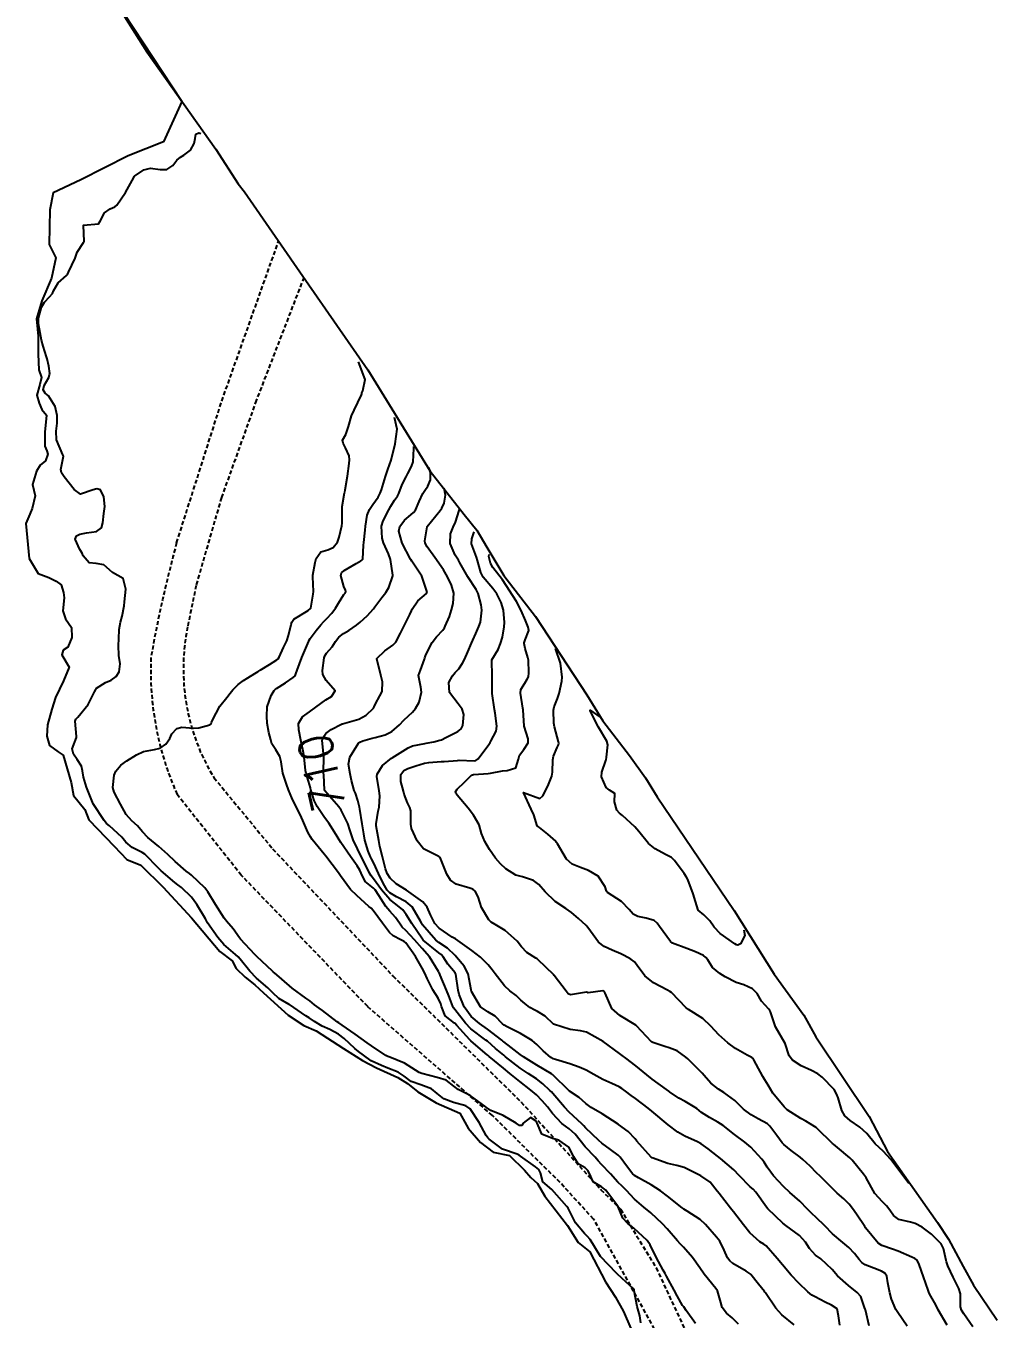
# Model space of a CAD drawing. Header units: metres. Extents: x 292545 to 299085, y 7450245 to 7463078.
# Drawn here: x 298607.6 to 298725.1, y 7451357.9 to 7451514.4 of the extents above; entities that cross this region are included whole.
import ezdxf
from ezdxf.enums import TextEntityAlignment as Align

# ---------------------------------------------------------------- set-up
doc = ezdxf.new("R2010")
doc.units = ezdxf.units.M
doc.linetypes.add('DASHED', pattern=[0.75, 0.5, -0.25])
for name, color, linetype in [('Area', 45, 'Continuous'), ('Cotas', 45, 'Continuous'), ('Curvas de Nivel 1m', 11, 'Continuous'), ('Curvas de Nivel 5m', 15, 'Continuous'), ('Hidrografia', 140, 'Continuous'), ('Vias Secundárias', 230, 'DASHED')]:
    doc.layers.add(name, color=color, linetype=linetype)
doc.styles.add('Style-STANDARD', font='STANDARD.shx')

msp = doc.modelspace()

# ---------------------------------------------------------------- linework, layer by layer
at = {"layer": 'Area'}
msp.add_polyline3d([(298615.87, 7451521.36, 706.8), (298622.23, 7451511.24, 706.88), (298630.6, 7451499.46, 707.52), (298633.29, 7451495.28, 720.62), (298634.05, 7451494.3, 711.8), (298641.48, 7451483.59, 707.79), (298648.96, 7451472.79, 712.65), (298656.49, 7451460.5, 710.32), (298660.62, 7451455.27, 712.78), (298662.13, 7451453.39, 717.45), (298663.34, 7451451.32, 717.86), (298665.41, 7451447.88, 714.35), (298669.26, 7451442.92, 717.29), (298672.29, 7451438.26, 715.46), (298675.44, 7451433.46, 716.38), (298677.4, 7451430.31, 718.91), (298680.63, 7451426.1, 717.11), (298682.54, 7451423.43, 717.51), (298683.94, 7451421.13, 717.32), (298693.27, 7451407.36, 719.65), (298698.09, 7451399.67, 716.19), (298701.71, 7451394.69, 726.01), (298703.13, 7451392.09, 725.72), (298709.59, 7451382.44, 729.06), (298711.83, 7451378.21, 728.62), (298717.84, 7451369.63, 716.39), (298719.19, 7451367.6, 728.29), (298720.95, 7451364.3, 714.61), (298722.22, 7451362.03, 714.46), (298725.07, 7451357.83, 719.01)], dxfattribs=at)
at = {"layer": 'Curvas de Nivel 1m', "flags": 128}
for points, elevation in [([(298681.99, 7451357.48), (298681.87, 7451358.32), (298681.53, 7451359.48), (298681.19, 7451361.35), (298681.17, 7451361.48), (298681.07, 7451361.63), (298679.73, 7451362.85), (298679.09, 7451363.44), (298679.02, 7451363.51), (298677.11, 7451365.53), (298675.85, 7451367.55), (298675.53, 7451367.94), (298675.15, 7451368.31), (298674.08, 7451369.57), (298673.18, 7451371.34), (298673.04, 7451371.58), (298671.21, 7451373.6), (298670.15, 7451374.54), (298669.83, 7451375.62), (298669.65, 7451376.03), (298669.24, 7451376.34), (298667.45, 7451377.65), (298667.25, 7451377.79), (298667.02, 7451377.89), (298665.26, 7451378.48), (298663.63, 7451379.69), (298663.47, 7451379.88), (298663.29, 7451380.16), (298662.42, 7451381.71), (298661.33, 7451383.37), (298660.81, 7451383.73), (298659.34, 7451384.14), (298658.17, 7451384.59), (298657.35, 7451385.25), (298656.68, 7451385.78), (298655.36, 7451386.29), (298654.22, 7451386.67), (298653.37, 7451387.31), (298652.62, 7451387.83), (298651.38, 7451388.31), (298650.63, 7451388.6), (298649.39, 7451389.17), (298648.44, 7451389.87), (298647.84, 7451390.32), (298647.41, 7451390.66), (298646.09, 7451391.9), (298645.43, 7451392.41), (298644.38, 7451392.98), (298643.44, 7451393.38), (298642.52, 7451393.94), (298641.87, 7451394.37), (298641.46, 7451394.64), (298639.5, 7451395.98), (298639.47, 7451396), (298638.2, 7451396.72), (298637.49, 7451397.4), (298636.89, 7451398.02), (298635.51, 7451399.2), (298634.69, 7451400.04), (298633.54, 7451401.48), (298633.27, 7451401.78), (298632.96, 7451402.06), (298631.56, 7451403.26), (298630.83, 7451404.09), (298629.59, 7451405.89), (298629.47, 7451406.1), (298629.35, 7451406.35), (298628.3, 7451408.11), (298627.63, 7451408.97), (298626.42, 7451410.14), (298625.99, 7451410.49), (298625.65, 7451410.75), (298623.99, 7451412.17), (298623.67, 7451412.47), (298622.02, 7451414.19), (298621.7, 7451414.4), (298620.47, 7451414.98), (298619.71, 7451415.64), (298619.21, 7451416.23), (298617.73, 7451417.6), (298617.37, 7451417.89), (298617.08, 7451418.25), (298615.76, 7451420.27), (298614.95, 7451422.28), (298614.6, 7451423.48), (298614.48, 7451424.28), (298614.36, 7451424.83), (298613.83, 7451425.65), (298613.37, 7451426.29), (298613.21, 7451426.93), (298613.73, 7451428.29), (298613.75, 7451428.4), (298613.57, 7451430.29), (298613.67, 7451430.51), (298613.89, 7451430.74), (298615.16, 7451432.27), (298615.92, 7451433.82), (298616.06, 7451434.12), (298616.17, 7451434.26), (298617.25, 7451434.93), (298617.94, 7451435.23), (298618.52, 7451435.66), (298618.89, 7451436.23), (298619, 7451437.19), (298618.86, 7451438.23), (298618.81, 7451439.42), (298618.86, 7451440.23), (298618.9, 7451441.35), (298619.06, 7451442.23), (298619.28, 7451442.98), (298619.5, 7451444.23), (298619.56, 7451444.72), (298619.72, 7451446.22), (298619.39, 7451447.53), (298618.09, 7451448.24), (298617.06, 7451449.2), (298616.1, 7451449.34), (298615.28, 7451449.44), (298614.54, 7451450.28), (298614.44, 7451450.6), (298614.13, 7451451.03), (298613.57, 7451452.3), (298613.75, 7451452.69), (298614.15, 7451452.89), (298614.93, 7451453.05), (298616.15, 7451453.2), (298616.75, 7451453.66), (298616.92, 7451454.25), (298617.04, 7451455.39), (298617.15, 7451456.25), (298617.06, 7451457.39), (298616.63, 7451458.26), (298616.21, 7451458.37), (298615.74, 7451458.27), (298614.21, 7451457.75), (298613.46, 7451458.3), (298612.23, 7451459.81), (298611.92, 7451460.31), (298611.84, 7451460.71), (298612.15, 7451462.31), (298612.1, 7451462.48), (298611.34, 7451464.32), (298611.27, 7451465.35), (298611.39, 7451466.32), (298611.4, 7451467.24), (298611.14, 7451468.32), (298610.35, 7451469.61), (298609.97, 7451469.96), (298609.71, 7451470.34), (298609.82, 7451470.88), (298610.38, 7451471.86), (298610.49, 7451472.22), (298610.5, 7451472.33), (298610.39, 7451473.23), (298610.19, 7451474.12), (298610.13, 7451474.33), (298609.69, 7451475.62), (298609.52, 7451476.34), (298609.35, 7451477.25), (298609.13, 7451478.35), (298609.14, 7451479.03), (298609.52, 7451480.34), (298609.87, 7451480.95), (298610.49, 7451481.59), (298610.82, 7451482), (298610.97, 7451482.33), (298611.52, 7451483.31), (298612.52, 7451484.19), (298612.64, 7451484.31), (298612.79, 7451484.57), (298613.56, 7451486.29), (298613.84, 7451487.01), (298614.57, 7451488.17), (298614.62, 7451488.23), (298614.65, 7451488.28), (298614.59, 7451490.28), (298616.41, 7451490.45), (298616.6, 7451490.74), (298617.11, 7451491.76), (298617.83, 7451492.25), (298618.39, 7451492.48), (298618.63, 7451492.71), (298619.66, 7451494.22), (298620.66, 7451496.04), (298620.72, 7451496.16), (298620.76, 7451496.21), (298621.9, 7451496.98), (298622.68, 7451497.16), (298623.84, 7451497), (298624.68, 7451497), (298625.37, 7451497.47), (298625.89, 7451498.15), (298626.33, 7451498.51), (298626.7, 7451498.74), (298627.51, 7451499.33), (298627.97, 7451500.13), (298628.07, 7451500.77), (298628.16, 7451501.26), (298628.52, 7451501.44), (298628.79, 7451501.36)], 707), ([(298688.6, 7451357.39), (298687.46, 7451358.99), (298687.17, 7451359.41), (298687.04, 7451359.6), (298686.39, 7451360.75), (298686, 7451361.43), (298685.09, 7451363.12), (298684.92, 7451363.44), (298684.69, 7451363.85), (298683.85, 7451365.45), (298683.13, 7451366.92), (298682.75, 7451367.46), (298681.15, 7451368.92), (298680.42, 7451369.49), (298679.82, 7451370.15), (298679.25, 7451371.51), (298679.18, 7451371.63), (298677.73, 7451373.52), (298677.22, 7451373.95), (298676.23, 7451374.55), (298675.76, 7451375.55), (298675.59, 7451375.91), (298675.24, 7451376.25), (298674.39, 7451376.71), (298673.89, 7451377.57), (298673.27, 7451378.72), (298672.07, 7451379.59), (298671.28, 7451379.78), (298670, 7451380.33), (298669.44, 7451381.63), (298669.31, 7451381.89), (298668.64, 7451382.31), (298667.76, 7451381.65), (298667.58, 7451381.37), (298667.3, 7451381.35), (298666.89, 7451381.65), (298665.32, 7451382.58), (298663.86, 7451383.16), (298663.33, 7451383.52), (298663.13, 7451383.7), (298661.35, 7451385), (298659.88, 7451385.73), (298659.36, 7451386.1), (298658.44, 7451386.83), (298657.37, 7451387.18), (298655.51, 7451387.65), (298655.37, 7451387.69), (298655.3, 7451387.72), (298655.19, 7451387.79), (298653.39, 7451388.91), (298651.62, 7451389.62), (298651.4, 7451389.7), (298651.14, 7451389.84), (298649.41, 7451391.01), (298648.9, 7451391.35), (298648.15, 7451391.88), (298647.43, 7451392.4), (298645.88, 7451393.48), (298645.45, 7451393.77), (298645.26, 7451393.91), (298643.47, 7451395.26), (298643.07, 7451395.54), (298642.53, 7451395.94), (298641.96, 7451396.44), (298641.48, 7451396.77), (298639.82, 7451397.98), (298639.5, 7451398.24), (298637.95, 7451399.57), (298637.52, 7451399.95), (298637.45, 7451400.01), (298635.54, 7451401.8), (298635.32, 7451402.03), (298633.57, 7451403.9), (298633.45, 7451404.05), (298632.67, 7451405.15), (298631.88, 7451406.08), (298631.74, 7451406.23), (298631.6, 7451406.43), (298630.56, 7451408.09), (298629.64, 7451409.62), (298629.25, 7451410.1), (298627.66, 7451411.63), (298627.39, 7451411.85), (298627, 7451412.13), (298625.68, 7451413.29), (298624.78, 7451414.16), (298623.7, 7451415.12), (298622.35, 7451416.18), (298621.72, 7451416.88), (298621.13, 7451417.6), (298620.42, 7451418.21), (298619.74, 7451418.96), (298619.06, 7451420.23), (298618.31, 7451421.7), (298618.15, 7451422.24), (298618.3, 7451423.74), (298618.49, 7451424.23), (298619.1, 7451424.95), (298619.83, 7451425.48), (298621, 7451426.2), (298621.84, 7451426.6), (298623.17, 7451426.84), (298623.84, 7451427), (298624.54, 7451427.47), (298625.01, 7451428.16), (298625.28, 7451428.74), (298625.87, 7451429.4), (298626.47, 7451429.55), (298627.87, 7451429.42), (298628.53, 7451429.45), (298629.88, 7451429.84), (298630.03, 7451429.95), (298630.08, 7451430.1), (298630.17, 7451430.38), (298631.07, 7451432.08), (298631.91, 7451433.12), (298632.34, 7451433.65), (298632.64, 7451434.06), (298633.28, 7451434.71), (298633.94, 7451435.17), (298634.47, 7451435.52), (298635.29, 7451436.04), (298635.7, 7451436.29), (298635.96, 7451436.46), (298637.06, 7451437.11), (298637.97, 7451437.68), (298638.14, 7451437.82), (298638.26, 7451438), (298638.79, 7451439.19), (298639.16, 7451439.99), (298639.37, 7451440.62), (298639.68, 7451441.98), (298639.76, 7451442.25), (298640.03, 7451442.62), (298641.74, 7451443.66), (298642.04, 7451443.89), (298642.07, 7451443.92), (298642.09, 7451443.95), (298642.37, 7451445.65), (298642.41, 7451445.95), (298642.31, 7451447.72), (298642.32, 7451447.95), (298642.6, 7451449.45), (298642.73, 7451449.94), (298643.3, 7451450.76), (298644.13, 7451451), (298644.79, 7451451.27), (298645.31, 7451451.92), (298645.52, 7451452.54), (298645.84, 7451453.91), (298645.87, 7451454.21), (298645.86, 7451455.91), (298645.88, 7451456.22), (298646.16, 7451457.91), (298646.17, 7451457.95), (298646.22, 7451458.25), (298646.52, 7451459.91), (298646.73, 7451461.42), (298646.77, 7451461.9), (298646.71, 7451462.35), (298646.28, 7451463.33), (298645.98, 7451463.91), (298645.92, 7451464.28), (298646.29, 7451464.93), (298646.63, 7451465.91), (298647, 7451467.22), (298647.32, 7451467.9), (298648.2, 7451469.73), (298648.23, 7451469.88), (298648.24, 7451469.99), (298648.36, 7451470.23), (298648.64, 7451471.62), (298647.84, 7451473.72)], 708), ([(298693.81, 7451357.33), (298693.03, 7451358.1), (298692.35, 7451358.66), (298691.83, 7451359.36), (298691.64, 7451359.95), (298691.25, 7451361.37), (298691.07, 7451361.65), (298689.63, 7451363.38), (298689.1, 7451364.16), (298688.24, 7451365.4), (298687.13, 7451366.65), (298686.75, 7451367.03), (298686.4, 7451367.42), (298685.15, 7451368.86), (298684.6, 7451369.45), (298683.18, 7451370.78), (298682.33, 7451371.47), (298681.2, 7451372.46), (298680.23, 7451373.49), (298679.72, 7451374.01), (298679.22, 7451374.51), (298678.31, 7451375.52), (298677.24, 7451376.63), (298676.82, 7451377.1), (298676.45, 7451377.54), (298675.27, 7451378.77), (298674.64, 7451379.56), (298674.05, 7451380.33), (298673.3, 7451380.95), (298672.44, 7451381.59), (298671.32, 7451382.81), (298670.68, 7451383.61), (298670.05, 7451384.33), (298669.35, 7451385.05), (298668.68, 7451385.64), (298667.36, 7451386.67), (298666.14, 7451387.66), (298665.38, 7451388.29), (298663.65, 7451389.7), (298663.51, 7451389.81), (298663.4, 7451389.9), (298662.04, 7451391.09), (298661.42, 7451391.61), (298661.3, 7451391.72), (298659.72, 7451393.47), (298659.47, 7451393.74), (298659.45, 7451393.75), (298658.33, 7451394.63), (298657.88, 7451395.76), (298657.8, 7451396.09), (298657.48, 7451396.77), (298656.83, 7451397.78), (298656.15, 7451399.15), (298655.85, 7451399.79), (298655.53, 7451400.4), (298654.72, 7451401.8), (298653.56, 7451403.44), (298653.38, 7451403.63), (298652.95, 7451403.82), (298652.05, 7451404.31), (298651.58, 7451404.71), (298650.75, 7451405.85), (298649.61, 7451407.37), (298649.38, 7451407.63), (298649.09, 7451407.87), (298647.63, 7451409.18), (298646.89, 7451409.9), (298645.66, 7451411.56), (298645.42, 7451411.91), (298644.67, 7451412.93), (298643.87, 7451413.93), (298643.69, 7451414.17), (298642.24, 7451415.95), (298642.03, 7451416.27), (298641.72, 7451416.86), (298641.24, 7451417.96), (298640.81, 7451418.9), (298640.25, 7451419.98), (298639.77, 7451420.99), (298639.39, 7451421.98), (298639.12, 7451422.66), (298638.68, 7451423.99), (298638.48, 7451425.34), (298638.33, 7451426), (298637.84, 7451426.82), (298637.37, 7451427.53), (298637.22, 7451428.01), (298637, 7451428.88), (298636.8, 7451430.02), (298636.75, 7451430.88), (298636.81, 7451432.02), (298637.27, 7451433.37), (298637.65, 7451434), (298637.79, 7451434.14), (298637.93, 7451434.22), (298639.01, 7451434.92), (298639.95, 7451435.56), (298640.17, 7451435.76), (298640.28, 7451435.98), (298640.43, 7451436.44), (298641, 7451437.96), (298641.71, 7451439.67), (298641.82, 7451439.95), (298641.87, 7451440.07), (298642, 7451440.27), (298642.71, 7451441.25), (298643.27, 7451441.94), (298643.63, 7451442.33), (298644.03, 7451442.71), (298644.63, 7451443.33), (298645.04, 7451443.92), (298645.41, 7451444.56), (298646.07, 7451445.58), (298646.21, 7451445.76), (298646.29, 7451445.91), (298646.26, 7451446.1), (298646.08, 7451446.57), (298645.72, 7451447.91), (298645.79, 7451448.22), (298646.1, 7451448.49), (298647.57, 7451449.35), (298648.11, 7451449.65), (298648.26, 7451449.73), (298648.36, 7451449.88), (298648.45, 7451451.57), (298648.47, 7451451.88), (298648.64, 7451453.39), (298648.68, 7451453.87), (298648.88, 7451455.17), (298649.18, 7451455.87), (298649.57, 7451456.49), (298650.21, 7451457.36), (298650.39, 7451457.67), (298650.48, 7451457.86), (298650.63, 7451458.27), (298651.09, 7451459.85), (298651.38, 7451460.71), (298651.79, 7451461.84), (298652.28, 7451463.83), (298652.53, 7451465.6), (298652.2, 7451467.02)], 709), ([(298706.04, 7451357.19), (298705.9, 7451358.33), (298705.71, 7451359.19), (298705.05, 7451359.61), (298704.26, 7451360), (298703.06, 7451360.63), (298702.68, 7451360.84), (298702.16, 7451361.23), (298701.08, 7451362.27), (298700.16, 7451363.26), (298699.11, 7451364.49), (298698.45, 7451365.28), (298697.13, 7451366.8), (298696.85, 7451367.01), (298696.37, 7451367.3), (298695.15, 7451368.38), (298694.39, 7451369.33), (298693.18, 7451370.93), (298693, 7451371.16), (298692.84, 7451371.35), (298691.44, 7451373.13), (298691.26, 7451373.36), (298691.21, 7451373.42), (298690.35, 7451374.49), (298689.23, 7451375.28), (298689.01, 7451375.39), (298687.24, 7451376.26), (298686.34, 7451376.52), (298685.25, 7451376.75), (298683.34, 7451377.46), (298683.25, 7451377.52), (298681.5, 7451379.48), (298681.29, 7451379.74), (298680.43, 7451380.63), (298679.3, 7451381.47), (298679.25, 7451381.51), (298677.32, 7451382.76), (298675.97, 7451383.54), (298675.34, 7451384.02), (298674.53, 7451384.75), (298673.35, 7451385.5), (298673.26, 7451385.58), (298671.37, 7451387.46), (298671.3, 7451387.53), (298671.19, 7451387.6), (298669.39, 7451388.65), (298667.8, 7451389.65), (298667.41, 7451389.93), (298666.29, 7451390.79), (298665.42, 7451391.47), (298665.31, 7451391.56), (298665.18, 7451391.67), (298663.44, 7451393.01), (298662.46, 7451393.71), (298661.46, 7451394.56), (298660.62, 7451395.73), (298660.03, 7451397.19), (298659.9, 7451397.74), (298659.6, 7451399.66), (298659.58, 7451399.74), (298659.52, 7451399.82), (298658.66, 7451400.87), (298658.06, 7451401.76), (298657.82, 7451402.04), (298657.55, 7451402.25), (298655.67, 7451403.79), (298655.56, 7451403.9), (298654.29, 7451405.8), (298653.6, 7451406.9), (298653.22, 7451407.43), (298652.74, 7451407.82), (298651.63, 7451408.68), (298650.62, 7451409.85), (298649.66, 7451411.2), (298649.37, 7451411.57), (298649.19, 7451411.87), (298648.7, 7451412.91), (298648.18, 7451413.88), (298647.7, 7451414.81), (298647.2, 7451415.9), (298646.85, 7451417.02), (298646.57, 7451417.9), (298645.76, 7451419.5), (298645.47, 7451419.91), (298643.78, 7451421.83), (298643.75, 7451421.89), (298643.74, 7451421.93), (298643.64, 7451423.77), (298643.62, 7451423.93), (298643.61, 7451424.12), (298643.64, 7451425.93), (298643.49, 7451427.57), (298643.45, 7451427.94), (298643.52, 7451428.27), (298643.87, 7451428.76), (298644.52, 7451429.28), (298645.8, 7451429.91), (298645.86, 7451429.93), (298645.88, 7451429.94), (298645.92, 7451429.95), (298647.88, 7451430.5), (298648.78, 7451430.98), (298649.66, 7451431.86), (298649.75, 7451432.02), (298649.91, 7451432.38), (298650.44, 7451433.33), (298650.71, 7451433.85), (298650.76, 7451435.03), (298650.55, 7451435.85), (298650.04, 7451437.8), (298650.05, 7451437.86), (298651.04, 7451438.79), (298651.99, 7451439.48), (298652.34, 7451439.83), (298652.93, 7451440.9), (298653.38, 7451441.82), (298654.04, 7451443.18), (298654.23, 7451443.62), (298654.32, 7451443.81), (298655.03, 7451444.83), (298656.07, 7451445.72), (298656.12, 7451445.79), (298656.13, 7451445.84), (298656.08, 7451446.12), (298655.49, 7451447.8), (298654.29, 7451449.63), (298654.16, 7451449.81), (298654.11, 7451449.87), (298653.11, 7451451.82), (298652.72, 7451453.26), (298652.83, 7451453.82), (298653.42, 7451454.57), (298654.18, 7451455.22), (298654.49, 7451455.5), (298654.73, 7451455.8), (298655.16, 7451456.84), (298655.62, 7451457.8), (298655.85, 7451458.16), (298656.22, 7451458.69), (298656.54, 7451459.47), (298656.53, 7451460.36), (298656.36, 7451460.96)], 711), ([(298709.61, 7451357.14), (298709.14, 7451359.05), (298709.11, 7451359.15), (298709.04, 7451359.36), (298708.57, 7451360.67), (298708.16, 7451361.16), (298707.08, 7451361.99), (298705.78, 7451363.19), (298705.1, 7451363.95), (298703.74, 7451365.21), (298703.12, 7451365.69), (298702.38, 7451366.49), (298701.9, 7451367.24), (298701.15, 7451368.06), (298699.51, 7451369.27), (298699.17, 7451369.55), (298697.35, 7451371.29), (298697.19, 7451371.49), (298695.87, 7451373.31), (298695.55, 7451373.65), (298695.22, 7451373.95), (298693.88, 7451375.33), (298693.24, 7451375.99), (298691.62, 7451377.36), (298691.26, 7451377.63), (298690.12, 7451378.52), (298689.28, 7451379.16), (298688.85, 7451379.39), (298687.29, 7451380.07), (298686.44, 7451380.57), (298685.3, 7451381.44), (298683.33, 7451383.09), (298682.88, 7451383.46), (298681.34, 7451384.62), (298680.83, 7451384.97), (298680.12, 7451385.5), (298679.69, 7451385.84), (298679.36, 7451386.04), (298678.46, 7451386.42), (298677.37, 7451386.92), (298676.29, 7451387.54), (298675.38, 7451388.06), (298674.53, 7451388.42), (298673.39, 7451388.81), (298671.67, 7451389.33), (298671.4, 7451389.44), (298671.1, 7451389.6), (298670.18, 7451390.39), (298669.42, 7451391.15), (298668.83, 7451391.64), (298667.44, 7451392.49), (298665.82, 7451393.29), (298665.45, 7451393.51), (298665.26, 7451393.67), (298664.35, 7451394.57), (298663.47, 7451395.11), (298662.59, 7451395.71), (298661.49, 7451397.57), (298661.46, 7451397.72), (298661.46, 7451397.76), (298661.12, 7451399.72), (298660.61, 7451400.65), (298659.7, 7451401.74), (298659.54, 7451401.92), (298658.62, 7451402.82), (298657.56, 7451403.48), (298657.19, 7451403.77), (298655.59, 7451405.63), (298655.48, 7451405.79), (298655.33, 7451406.06), (298654.31, 7451407.8), (298653.62, 7451408.43), (298652.45, 7451409.01), (298651.64, 7451409.49), (298651.32, 7451409.84), (298650.84, 7451410.66), (298650.26, 7451411.85), (298649.68, 7451413.11), (298649.43, 7451413.61), (298649.3, 7451413.87), (298649, 7451414.56), (298648.62, 7451415.88), (298648.48, 7451416.64), (298648.29, 7451417.87), (298648, 7451419.63), (298647.97, 7451419.88), (298647.77, 7451420.69), (298647.46, 7451421.57), (298647.33, 7451421.89), (298647.01, 7451423.1), (298646.85, 7451423.89), (298646.65, 7451425.06), (298646.79, 7451425.9), (298647.85, 7451427.59), (298648, 7451427.73), (298648.35, 7451427.88), (298649.51, 7451428.21), (298649.86, 7451428.3), (298651.08, 7451428.63), (298651.86, 7451429.02), (298652.8, 7451429.83), (298653.32, 7451430.38), (298653.89, 7451430.93), (298654.36, 7451431.34), (298654.74, 7451431.8), (298655.16, 7451432.55), (298655.45, 7451433.79), (298655.36, 7451434.37), (298655.11, 7451435.8), (298655.32, 7451436.44), (298655.81, 7451437.79), (298655.85, 7451437.92), (298655.98, 7451438.3), (298656.74, 7451439.78), (298657.29, 7451440.49), (298658.02, 7451441.29), (298658.22, 7451441.56), (298658.33, 7451441.76), (298658.84, 7451442.95), (298659.09, 7451443.75), (298659.28, 7451444.52), (298659.36, 7451445.75), (298659.1, 7451446.73), (298658.6, 7451447.75), (298658.1, 7451448.57), (298657.62, 7451449.28), (298657.28, 7451449.77), (298656.14, 7451451.36), (298655.9, 7451451.79), (298655.85, 7451452.09), (298656.13, 7451453.79), (298656.15, 7451453.81), (298656.16, 7451453.83), (298657.72, 7451455.77), (298657.9, 7451456.05), (298658.2, 7451456.64), (298658.38, 7451457.59), (298658.21, 7451458.44)], 712), ([(298714.17, 7451357.09), (298713.04, 7451358.74), (298712.8, 7451359.1), (298712.31, 7451360.37), (298712.11, 7451361.11), (298711.86, 7451362.34), (298711.72, 7451363.12), (298711.47, 7451363.5), (298711.1, 7451363.72), (298710.14, 7451364.1), (298709.11, 7451364.51), (298708.72, 7451364.77), (298708.4, 7451365.16), (298707.82, 7451365.87), (298707.13, 7451366.59), (298706.4, 7451367.19), (298705.15, 7451368.26), (298704.23, 7451369.21), (298703.17, 7451370.22), (298702.65, 7451370.7), (298702.12, 7451371.24), (298701.2, 7451372.19), (298699.99, 7451373.26), (298699.22, 7451373.96), (298698.01, 7451375.28), (298697.24, 7451376.33), (298696.88, 7451376.92), (298696.6, 7451377.3), (298695.27, 7451378.72), (298694.55, 7451379.33), (298693.29, 7451380.27), (298691.94, 7451381.35), (298691.31, 7451381.77), (298690.27, 7451382.33), (298689.32, 7451382.95), (298688.74, 7451383.4), (298687.34, 7451384.28), (298686.57, 7451384.65), (298685.44, 7451385.44), (298685.4, 7451385.49), (298685.35, 7451385.53), (298685.07, 7451385.72), (298683.37, 7451386.96), (298682.72, 7451387.47), (298681.39, 7451388.58), (298680.17, 7451389.5), (298679.73, 7451389.82), (298679.41, 7451390.07), (298677.42, 7451391.53), (298675.43, 7451392.64), (298674.7, 7451392.83), (298673.44, 7451392.98), (298671.44, 7451393.6), (298670.41, 7451394.57), (298669.47, 7451395.16), (298669.16, 7451395.31), (298668.57, 7451395.63), (298667.94, 7451396.1), (298667.48, 7451396.52), (298666.9, 7451397.07), (298666.16, 7451397.66), (298665.5, 7451398.25), (298664.37, 7451399.69), (298664.01, 7451400.18), (298663.53, 7451400.78), (298662.6, 7451401.71), (298661.55, 7451402.51), (298659.84, 7451403.74), (298659.57, 7451403.92), (298659.15, 7451404.16), (298657.58, 7451405.22), (298657.09, 7451405.78), (298656.55, 7451406.84), (298656.13, 7451407.78), (298655.62, 7451408.41), (298653.64, 7451409.81), (298652.41, 7451410.58), (298651.66, 7451411.26), (298651.32, 7451411.84), (298651.1, 7451412.41), (298650.73, 7451413.85), (298650.44, 7451415.12), (298650.3, 7451415.85), (298649.99, 7451417.6), (298649.98, 7451417.86), (298650.23, 7451419.38), (298650.33, 7451419.85), (298650.41, 7451421.22), (298650.34, 7451421.85), (298650.07, 7451423.58), (298650.1, 7451423.86), (298650.75, 7451424.92), (298651.83, 7451425.79), (298651.86, 7451425.81), (298651.91, 7451425.84), (298653.85, 7451427.05), (298654.38, 7451427.28), (298655.85, 7451427.57), (298656.04, 7451427.6), (298656.96, 7451427.78), (298657.67, 7451427.96), (298657.86, 7451428.03), (298658.39, 7451428.29), (298659.87, 7451429.04), (298660.25, 7451429.35), (298660.44, 7451429.73), (298660.56, 7451431.06), (298660.37, 7451431.74), (298659.91, 7451432.37), (298658.84, 7451433.75), (298658.75, 7451434.94), (298659.19, 7451435.75), (298659.55, 7451436.15), (298659.96, 7451436.61), (298660.43, 7451437.27), (298660.67, 7451437.73), (298661.06, 7451438.65), (298661.51, 7451439.72), (298661.65, 7451440.07), (298662.01, 7451440.89), (298662.28, 7451441.46), (298662.38, 7451441.71), (298662.58, 7451442.26), (298662.77, 7451443.71), (298662.67, 7451444.33), (298662.32, 7451445.72), (298662.07, 7451446.21), (298661.08, 7451447.73), (298660.11, 7451449.41), (298659.92, 7451449.74), (298659.52, 7451450.35), (298658.91, 7451451.75), (298658.97, 7451452.93), (298659.3, 7451453.75), (298659.56, 7451454.36), (298660.03, 7451455.74), (298660.06, 7451455.86), (298660.05, 7451455.92)], 713), ([(298719.02, 7451357.21), (298717.94, 7451359.05), (298717.64, 7451359.65), (298717.06, 7451360.7), (298716.85, 7451361.06), (298716.71, 7451361.42), (298716.18, 7451363.07), (298715.65, 7451364.53), (298715.39, 7451365.08), (298715.12, 7451365.29), (298714.76, 7451365.44), (298713.12, 7451366.15), (298712.42, 7451366.41), (298711.13, 7451366.84), (298710.67, 7451367.13), (298709.16, 7451368.99), (298709.05, 7451369.15), (298708.81, 7451369.51), (298707.71, 7451371.16), (298707.19, 7451371.83), (298706.51, 7451372.49), (298705.73, 7451373.19), (298705.21, 7451373.68), (298703.65, 7451375.22), (298703.24, 7451375.65), (298702.45, 7451376.44), (298701.59, 7451377.24), (298701.26, 7451377.54), (298700.18, 7451378.35), (298699.28, 7451379.06), (298699.08, 7451379.27), (298698.43, 7451380.14), (298697.58, 7451381.29), (298697.31, 7451381.56), (298696.18, 7451382.18), (298695.32, 7451382.63), (298694.41, 7451383.33), (298693.34, 7451384.4), (298692.02, 7451385.35), (298691.36, 7451385.74), (298690.45, 7451386.46), (298689.66, 7451387.39), (298689.38, 7451387.69), (298687.65, 7451389.41), (298687.41, 7451389.63), (298686.36, 7451390.38), (298685.42, 7451390.77), (298684.9, 7451390.92), (298683.42, 7451391.38), (298683.26, 7451391.46), (298681.44, 7451393.41), (298681.41, 7451393.45), (298681.37, 7451393.48), (298679.46, 7451394.66), (298678.46, 7451395.52), (298677.67, 7451397.35), (298677.6, 7451397.53), (298677.49, 7451397.62), (298677.39, 7451397.64), (298676.48, 7451397.54), (298675.63, 7451397.41), (298675.49, 7451397.47), (298675.42, 7451397.48), (298673.49, 7451397.17), (298673.2, 7451397.29), (298672.97, 7451397.59), (298671.52, 7451399.51), (298671.45, 7451399.6), (298669.54, 7451401.45), (298669.45, 7451401.53), (298669.28, 7451401.62), (298668.18, 7451402.27), (298667.56, 7451402.96), (298667.01, 7451403.66), (298665.58, 7451404.94), (298664.35, 7451405.69), (298663.87, 7451405.97), (298663.6, 7451406.24), (298662.72, 7451407.71), (298662.31, 7451409.04), (298661.95, 7451409.72), (298661.65, 7451409.95), (298661.29, 7451410.08), (298659.65, 7451410.56), (298658.96, 7451411.05), (298658.53, 7451411.76), (298658.28, 7451412.37), (298657.71, 7451413.77), (298657.68, 7451413.81), (298657.56, 7451413.9), (298655.7, 7451414.81), (298654.93, 7451415.8), (298654.26, 7451417.28), (298654.15, 7451417.81), (298654.15, 7451419.41), (298654.03, 7451419.81), (298653.77, 7451420.38), (298653.38, 7451421.42), (298653.27, 7451421.82), (298652.95, 7451422.98), (298652.95, 7451423.82), (298653.34, 7451424.29), (298653.81, 7451424.53), (298654.76, 7451424.86), (298655.82, 7451425.18), (298656.35, 7451425.26), (298657.83, 7451425.39), (298658.18, 7451425.41), (298659.83, 7451425.53), (298660.03, 7451425.54), (298661.83, 7451425.48), (298662.03, 7451425.51), (298662.33, 7451425.71), (298663.6, 7451427.45), (298663.76, 7451427.69), (298663.85, 7451427.86), (298664.48, 7451429.07), (298664.57, 7451429.68), (298664.36, 7451431.23), (298664.28, 7451431.69), (298664, 7451433.61), (298664, 7451433.69), (298663.99, 7451435.65), (298663.99, 7451435.69), (298663.97, 7451437.69), (298664.72, 7451438.95), (298665.03, 7451439.68), (298665.24, 7451440.44), (298665.45, 7451441.68), (298665.5, 7451442.21), (298665.39, 7451443.68), (298665.1, 7451444.63), (298664.55, 7451445.69), (298664.07, 7451446.3), (298662.93, 7451447.71), (298662.65, 7451448.26), (298662.25, 7451449.72), (298662.12, 7451450.12), (298661.49, 7451451.73), (298661.53, 7451452.34), (298661.67, 7451452.68), (298661.84, 7451453.18)], 714), ([(298714.38, 7451374.34), (298712.2, 7451377.23), (298711.27, 7451378.25), (298710.33, 7451379.14), (298709.3, 7451380.4), (298708.48, 7451381.16), (298707.31, 7451381.95), (298706.67, 7451382.54), (298706.3, 7451383.19), (298705.85, 7451384.69), (298705.66, 7451385.2), (298705.36, 7451385.7), (298703.91, 7451387.21), (298703.38, 7451387.62), (298702.61, 7451388), (298701.39, 7451388.57), (298700.33, 7451389.26), (298699.92, 7451389.77), (298699.42, 7451391.27), (298698.25, 7451393.28), (298697.65, 7451395.11), (298697.58, 7451395.29), (298697.47, 7451395.42), (298696.58, 7451396.4), (298696.04, 7451397.31), (298695.5, 7451397.91), (298694.45, 7451398.39), (298693.51, 7451398.67), (298692.2, 7451399.35), (298691.53, 7451399.74), (298690.64, 7451400.47), (298690.07, 7451401.38), (298689.86, 7451401.7), (298689.55, 7451401.93), (298688.58, 7451402.37), (298687.56, 7451402.77), (298685.82, 7451403.43), (298685.57, 7451403.62), (298684.23, 7451405.45), (298683.97, 7451405.82), (298683.6, 7451406.14), (298682.62, 7451406.45), (298681.6, 7451406.64), (298681.05, 7451406.93), (298680.57, 7451407.5), (298679.63, 7451408.47), (298677.97, 7451409.53), (298677.81, 7451409.7), (298677.65, 7451410.23), (298676.81, 7451411.54), (298675.67, 7451412.21), (298674.69, 7451412.58), (298673.68, 7451412.98), (298673.01, 7451413.59), (298671.89, 7451415.42), (298671.8, 7451415.6), (298671.71, 7451415.76), (298670.73, 7451416.6), (298669.73, 7451417.39), (298669.59, 7451417.48), (298669.46, 7451417.62), (298669.04, 7451418.93), (298668.73, 7451419.64), (298667.78, 7451421.65), (298669.77, 7451420.9), (298670.14, 7451421.25), (298670.33, 7451421.61), (298670.8, 7451422.6), (298671.2, 7451423.61), (298671.29, 7451424.12), (298671.34, 7451425.6), (298671.41, 7451426.03), (298671.85, 7451427.07), (298672.03, 7451427.42), (298672.07, 7451427.6), (298672.04, 7451427.78), (298671.86, 7451428.36), (298671.53, 7451429.6), (298671.47, 7451430.01), (298671.44, 7451431.6), (298671.51, 7451432), (298671.92, 7451433.03), (298672.12, 7451433.6), (298672.44, 7451435.1), (298672.47, 7451435.59), (298672.28, 7451437.28), (298671.68, 7451439.06)], 716), ([(298694.45, 7451405.02), (298694.55, 7451404.36), (298694.03, 7451403.34), (298693.72, 7451403.17), (298693.56, 7451403.22), (298693.35, 7451403.34), (298691.58, 7451404.6), (298690.83, 7451405.37), (298690.34, 7451406.12), (298689.61, 7451406.85), (298688.91, 7451407.4), (298688.58, 7451408.44), (298688.3, 7451409.4), (298687.66, 7451411.11), (298687.52, 7451411.41), (298687.24, 7451411.85), (298686.07, 7451413.43), (298685.69, 7451413.79), (298684.97, 7451414.16), (298683.7, 7451414.84), (298682.92, 7451415.47), (298681.73, 7451416.94), (298681.24, 7451417.48), (298679.75, 7451418.84), (298679.4, 7451419.15), (298679.09, 7451419.51), (298678.78, 7451420.51), (298678.84, 7451421.51), (298678.18, 7451421.92), (298677.79, 7451422.26), (298677.22, 7451423.54), (298677.25, 7451424.1), (298677.76, 7451425.53), (298677.77, 7451425.59), (298677.84, 7451425.92), (298677.98, 7451427.39), (298677.86, 7451427.84), (298676.88, 7451429.54), (298675.9, 7451431.42), (298675.87, 7451431.55), (298675.87, 7451431.59), (298677.07, 7451430.76)], 717)]:
    msp.add_lwpolyline(points, dxfattribs=dict(at, elevation=elevation))
at = {"layer": 'Curvas de Nivel 5m', "flags": 128}
for points, elevation in [([(298700.51, 7451357.26), (298699.03, 7451358.46), (298698.32, 7451359.28), (298697.06, 7451361.1), (298696.98, 7451361.21), (298696.92, 7451361.29), (298696.23, 7451362.15), (298695.28, 7451363.32), (298695.19, 7451363.42), (298695.09, 7451363.49), (298694.7, 7451363.72), (298693.11, 7451364.67), (298692.73, 7451364.97), (298692.45, 7451365.35), (298692.04, 7451366.28), (298691.53, 7451367.36), (298691.14, 7451367.87), (298689.8, 7451369.38), (298689.17, 7451370), (298687.58, 7451371), (298687.18, 7451371.25), (298687.09, 7451371.32), (298686.98, 7451371.41), (298685.2, 7451372.82), (298684.34, 7451373.45), (298683.22, 7451374.17), (298681.69, 7451375.01), (298681.23, 7451375.3), (298681.13, 7451375.38), (298681.03, 7451375.48), (298680.23, 7451376.48), (298679.5, 7451377.51), (298679.26, 7451377.78), (298678.31, 7451378.47), (298677.28, 7451379.21), (298676.89, 7451379.53), (298675.3, 7451381.08), (298675.07, 7451381.33), (298674.85, 7451381.56), (298673.32, 7451382.98), (298672.77, 7451383.59), (298671.35, 7451385.21), (298671.16, 7451385.42), (298670.98, 7451385.61), (298670.14, 7451386.4), (298669.37, 7451387), (298668.37, 7451387.64), (298667.38, 7451388.31), (298665.63, 7451389.67), (298665.4, 7451389.85), (298664.42, 7451390.69), (298663.42, 7451391.57), (298663.25, 7451391.7), (298661.44, 7451393.07), (298660.79, 7451393.73), (298659.47, 7451395.41), (298659.32, 7451395.6), (298659.25, 7451395.74), (298658.78, 7451397.05), (298658.5, 7451397.75), (298657.73, 7451399.55), (298657.64, 7451399.77), (298657.6, 7451399.84), (298657.52, 7451399.97), (298656.41, 7451401.78), (298655.55, 7451402.76), (298654.62, 7451403.8), (298653.58, 7451404.95), (298653.14, 7451405.37), (298652.8, 7451405.82), (298652.31, 7451406.53), (298651.61, 7451407.28), (298651.15, 7451407.84), (298650.31, 7451409.18), (298649.84, 7451409.86), (298649.64, 7451410.06), (298648.66, 7451410.88), (298648.15, 7451411.88), (298648.01, 7451412.23), (298647.67, 7451412.76), (298646.86, 7451413.9), (298645.71, 7451415.61), (298645.51, 7451415.91), (298645.12, 7451416.52), (298644.25, 7451417.92), (298643.74, 7451418.63), (298642.85, 7451419.94), (298642.49, 7451420.67), (298642.08, 7451421.96), (298642.02, 7451422.19), (298641.79, 7451423.02), (298641.51, 7451423.96), (298641.45, 7451424.32), (298641.28, 7451425.97), (298641.16, 7451426.64), (298640.88, 7451427.97), (298640.62, 7451429.23), (298640.6, 7451429.97), (298641.05, 7451430.81), (298641.9, 7451431.4), (298642.69, 7451431.95), (298643.91, 7451432.87), (298644.58, 7451433.26), (298645.01, 7451433.92), (298643.94, 7451435.21), (298643.53, 7451435.93), (298643.48, 7451436.41), (298643.68, 7451437.93), (298643.75, 7451438.16), (298643.98, 7451438.5), (298644.65, 7451439.26), (298645.05, 7451439.92), (298645.46, 7451440.45), (298646.01, 7451440.87), (298646.67, 7451441.24), (298647.61, 7451441.89), (298648.03, 7451442.23), (298648.9, 7451443.01), (298649.65, 7451443.86), (298649.82, 7451444.09), (298650.05, 7451444.41), (298650.67, 7451445.25), (298651.15, 7451445.85), (298651.49, 7451446.43), (298652, 7451447.84), (298652.01, 7451447.93), (298651.7, 7451449.84), (298651.45, 7451450.52), (298650.86, 7451451.85), (298650.7, 7451452.41), (298650.63, 7451453.85), (298650.81, 7451454.49), (298651.51, 7451455.84), (298651.74, 7451456.28), (298652.2, 7451457), (298652.55, 7451457.49), (298652.7, 7451457.83), (298653.14, 7451458.91), (298653.6, 7451459.82), (298653.82, 7451460.24), (298654.25, 7451461.06), (298654.44, 7451461.63), (298654.55, 7451463.25), (298654.54, 7451463.41), (298654.52, 7451463.48)], 710), ([(298722.13, 7451357), (298721.04, 7451358.57), (298720.76, 7451359.01), (298720.65, 7451359.41), (298720.63, 7451361.01), (298720.45, 7451361.63), (298719.76, 7451363.02), (298719.11, 7451364.4), (298718.95, 7451364.87), (298718.91, 7451365.03), (298718.58, 7451366.49), (298718.29, 7451367.04), (298717.15, 7451368.23), (298716.01, 7451369.07), (298715.17, 7451369.49), (298714.61, 7451369.65), (298713.17, 7451369.98), (298712.54, 7451370.47), (298712.09, 7451371.12), (298711.7, 7451371.64), (298711.19, 7451372.14), (298710.28, 7451373.14), (298709.23, 7451375.02), (298709.16, 7451375.15), (298708.92, 7451375.47), (298707.53, 7451377.17), (298707.26, 7451377.44), (298705.78, 7451378.69), (298705.28, 7451379.1), (298705.17, 7451379.2), (298703.3, 7451381), (298703.18, 7451381.1), (298702.99, 7451381.22), (298701.94, 7451381.87), (298701.31, 7451382.2), (298699.69, 7451383.27), (298699.33, 7451383.6), (298697.95, 7451385.28), (298697.36, 7451386.22), (298696.98, 7451386.9), (298696.75, 7451387.3), (298695.94, 7451388.77), (298695.66, 7451389.32), (298695.55, 7451389.47), (298695.41, 7451389.59), (298694.86, 7451389.87), (298693.42, 7451390.67), (298692.51, 7451391.35), (298691.43, 7451392.32), (298690.92, 7451392.85), (298690.46, 7451393.37), (298689.46, 7451394.29), (298687.74, 7451395.41), (298687.47, 7451395.61), (298685.71, 7451397.43), (298685.5, 7451397.58), (298685.2, 7451397.73), (298683.51, 7451398.61), (298682.48, 7451399.47), (298681.54, 7451400.72), (298681.2, 7451401.15), (298680.78, 7451401.49), (298679.97, 7451401.93), (298679.55, 7451402.12), (298678.52, 7451402.56), (298677.56, 7451403.02), (298676.88, 7451403.54), (298675.59, 7451405.31), (298675.38, 7451405.55), (298674.45, 7451406.41), (298673.61, 7451407.14), (298672.92, 7451407.59), (298671.63, 7451408.46), (298670.43, 7451409.61), (298669.65, 7451410.5), (298669.01, 7451410.98), (298667.66, 7451411.43), (298666.88, 7451411.66), (298665.67, 7451412.39), (298665, 7451413), (298664.41, 7451413.68), (298663.7, 7451414.73), (298663.13, 7451415.7), (298662.72, 7451416.7), (298662.42, 7451417.71), (298661.75, 7451418.91), (298661.09, 7451419.73), (298659.78, 7451421.33), (298659.6, 7451421.56), (298659.56, 7451421.74), (298659.79, 7451422.06), (298660.64, 7451422.89), (298661.5, 7451423.72), (298661.73, 7451423.8), (298661.8, 7451423.81), (298663.54, 7451423.96), (298663.81, 7451424), (298665.24, 7451424.25), (298665.81, 7451424.3), (298666.85, 7451424.63), (298667.19, 7451425.66), (298667.32, 7451426.17), (298667.85, 7451426.86), (298668.35, 7451427.64), (298668.36, 7451428.14), (298667.87, 7451429.65), (298667.75, 7451431.65), (298667.73, 7451431.83), (298667.42, 7451433.66), (298667.48, 7451434.1), (298667.94, 7451434.88), (298668.25, 7451435.34), (298668.38, 7451435.64), (298668.44, 7451436.13), (298668.4, 7451437.64), (298668.32, 7451437.99), (298667.99, 7451439.07), (298667.88, 7451439.65), (298667.88, 7451439.76), (298668, 7451440.09), (298668.42, 7451441.24), (298668.36, 7451441.64), (298668.03, 7451442.43), (298667.53, 7451443.66), (298666.95, 7451444.76), (298665.24, 7451447.37), (298664.1, 7451448.87), (298663.81, 7451449.4), (298663.72, 7451449.7), (298663.62, 7451450.2), (298663.63, 7451450.43)], 715)]:
    msp.add_lwpolyline(points, dxfattribs=dict(at, elevation=elevation))
at = {"layer": 'Hidrografia'}
msp.add_lwpolyline([(298615.87, 7451521.36), (298626.49, 7451505.24), (298624.24, 7451500.37), (298620, 7451498.65), (298614.28, 7451495.75), (298610.92, 7451494.18), (298610.51, 7451492.14), (298610.45, 7451487.95), (298611.24, 7451486.33), (298610.72, 7451483.87), (298609.54, 7451481.1), (298608.92, 7451478.93), (298609.09, 7451476.85), (298609.11, 7451474.67), (298609.19, 7451472.77), (298609.5, 7451471.86), (298609.29, 7451471.01), (298608.96, 7451469.7), (298609.21, 7451468.73), (298609.54, 7451467.96), (298610.1, 7451467.28), (298609.93, 7451465.24), (298609.89, 7451463.55), (298610.16, 7451462.97), (298610.26, 7451462.58), (298610, 7451461.77), (298609.33, 7451461.24), (298608.92, 7451460.51), (298608.42, 7451458.9), (298608.73, 7451457.51), (298608.38, 7451455.98), (298608.11, 7451455.3), (298607.62, 7451454.18), (298608.03, 7451449.93), (298609.11, 7451448.12), (298610.41, 7451447.66), (298611.28, 7451447.21), (298611.88, 7451446.75), (298612.15, 7451445.82), (298612.23, 7451445.2), (298612.09, 7451443.62), (298612.42, 7451442.65), (298613.12, 7451441.62), (298613.18, 7451440.4), (298612.71, 7451439.24), (298612.13, 7451438.87), (298611.96, 7451438.29), (298612.85, 7451436.79), (298612.15, 7451435.14), (298611.2, 7451433.15), (298610.74, 7451431.71), (298610.22, 7451429.82), (298610.14, 7451428.47), (298610.49, 7451427.32), (298611.51, 7451426.57), (298612.11, 7451426.16), (298613.08, 7451422.84), (298613.39, 7451421.29), (298614.76, 7451419.58), (298615.25, 7451418.32), (298618.29, 7451415.16), (298619.82, 7451413.55), (298621.5, 7451412.87), (298624.23, 7451410.17), (298627.63, 7451406.49), (298631.08, 7451402.4), (298632.57, 7451401.27), (298633.03, 7451400.36), (298634.15, 7451399.31), (298635.32, 7451398.36), (298636.36, 7451397.39), (298639.32, 7451394.71), (298641.24, 7451393.47), (298642.71, 7451392.81), (298646.01, 7451390.68), (298648.32, 7451389.21), (298650, 7451388.34), (298652.61, 7451387.17), (298653.77, 7451386.45), (298655.01, 7451385.44), (298657.24, 7451384.1), (298660.08, 7451382.85), (298661.09, 7451381.05), (298662.6, 7451379.3), (298664.11, 7451378.14), (298666.12, 7451377.75), (298667.92, 7451375.96), (298668.69, 7451375.07), (298669.48, 7451374.33), (298670.39, 7451372.8), (298673.1, 7451369.27), (298674.4, 7451367.19), (298675.81, 7451366.07), (298677.69, 7451362.44), (298678.91, 7451360.6), (298679.89, 7451358.85), (298681.54, 7451355.03)], dxfattribs=at)
at = {"layer": 'Vias Secundárias'}
msp.add_lwpolyline([(298708.88, 7451294.32), (298704.39, 7451307.26), (298700.66, 7451322.18), (298696.99, 7451331.25), (298690.79, 7451342.91), (298685.45, 7451353.46), (298676.26, 7451370.04), (298672.22, 7451374.46), (298664.03, 7451382.57), (298648.95, 7451395.74), (298633.67, 7451411.63), (298625.91, 7451421.39, -0.115356), (298622.74, 7451437.96, -0.02344), (298625.85, 7451451.86), (298631.31, 7451469), (298638.18, 7451488.34)], format="xyb", dxfattribs=at)
at = {"layer": 'Vias Secundárias', "elevation": 707.92}
msp.add_lwpolyline([(298641.23, 7451483.95), (298635.48, 7451469.08), (298631.27, 7451457.33), (298628.2, 7451446.7), (298627.17, 7451441.67, 0.189502), (298630.35, 7451423.44), (298637.46, 7451414.82), (298652, 7451399.47), (298667.51, 7451384.2), (298677.15, 7451373.59), (298679.53, 7451371.23), (298683.83, 7451364.14), (298691.67, 7451347.32), (298699.26, 7451333.07), (298703.2, 7451324.61), (298707.02, 7451311.54), (298711.63, 7451295.13)], format="xyb", dxfattribs=at)

# ---------------------------------------------------------------- texts
at = {"layer": 'Cotas', "style": 'Style-STANDARD'}
msp.add_text('710', height=4, rotation=102.4188, dxfattribs=at).set_placement((298643.37, 7451424.03, 710), align=Align.MIDDLE_CENTER)

doc.saveas('drawing.dxf')
